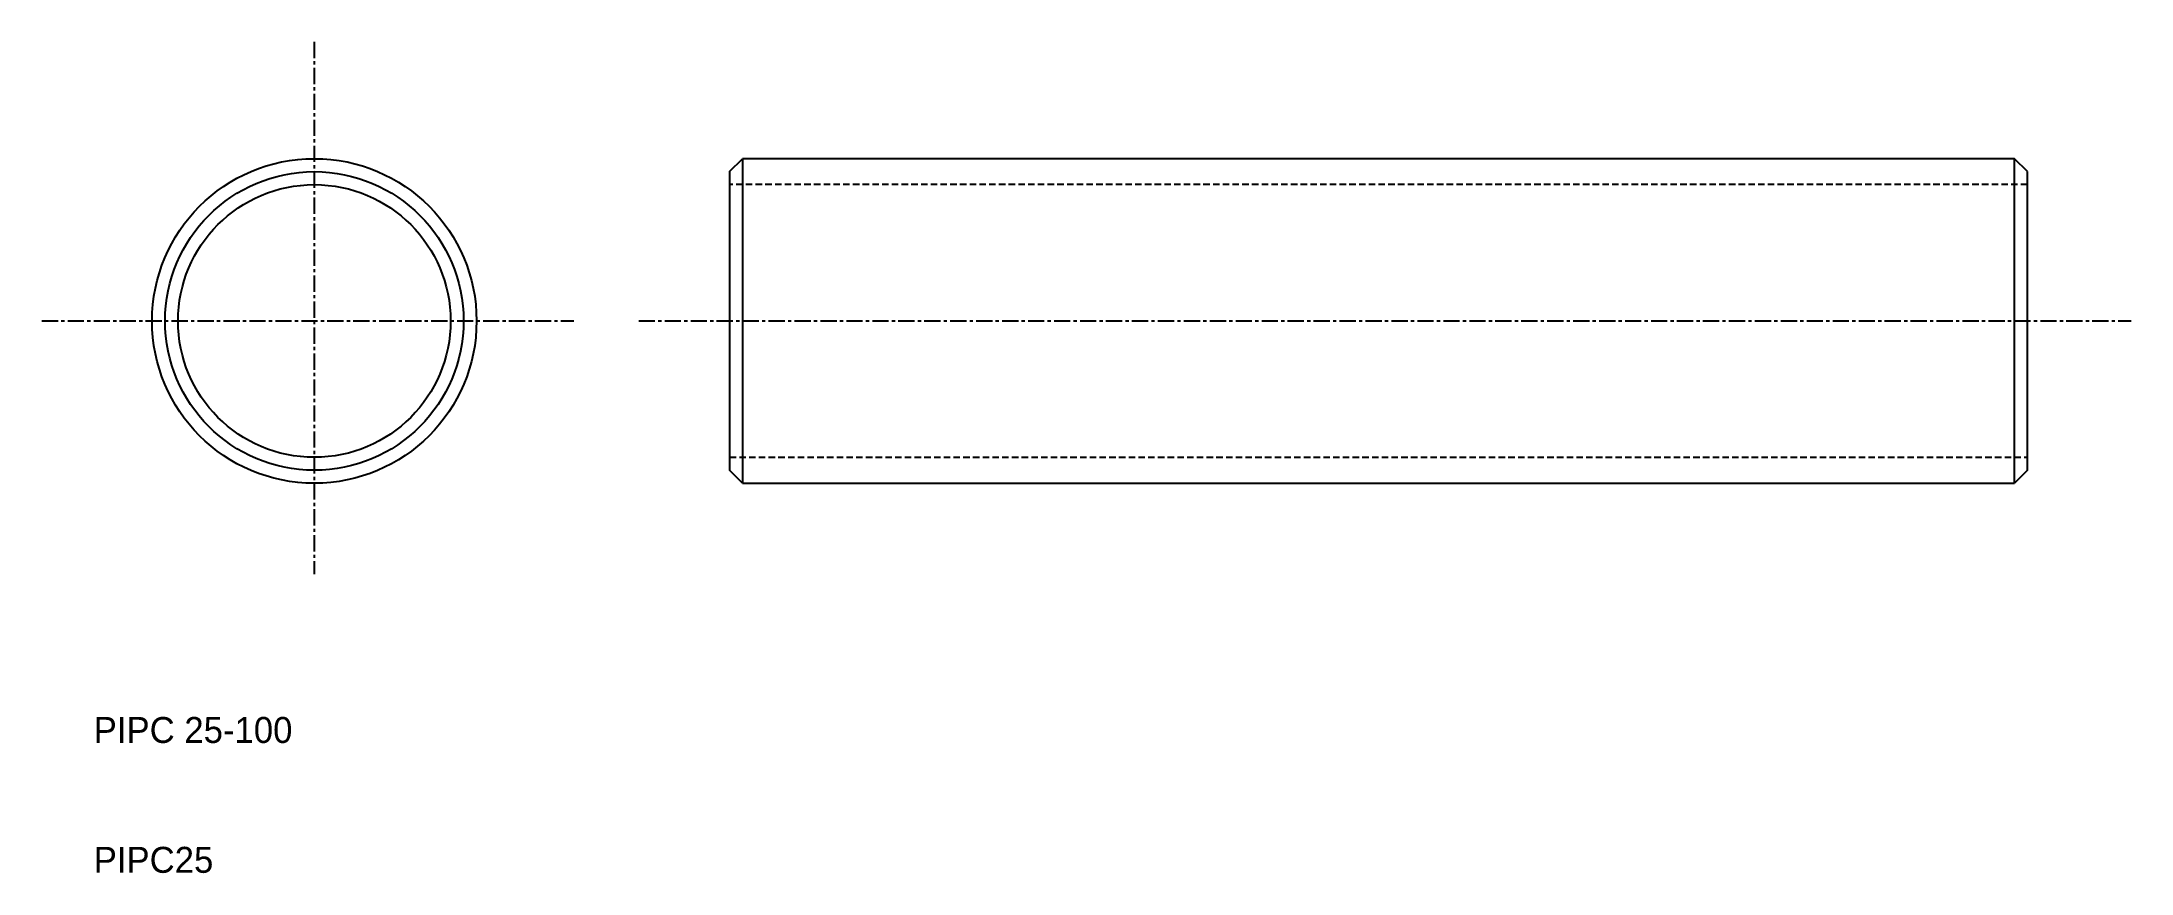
# Model space of a CAD drawing. Extents: x 6 to 167, y 10 to 74.
import ezdxf

# ---------------------------------------------------------------- set-up
doc = ezdxf.new("R2010")
doc.units = 0
doc.linetypes.add('CENTER', pattern=[2, 1.25, -0.25, 0.25, -0.25])
doc.linetypes.add('DASHED', pattern=[0.75, 0.5, -0.25])
doc.layers.get('0').update_dxf_attribs({"linetype": 'CONTINUOUS'})
doc.layers.add('CENTER', color=1, linetype='CENTER')

msp = doc.modelspace()

# ---------------------------------------------------------------- linework, layer by layer
at = {"color": 7, "linetype": 'CONTINUOUS'}
for p, q in [((59, 64), (60, 65)), ((158, 65), (60, 65)), ((60, 65), (60, 40)), ((158, 40), (158, 65)), ((159, 64), (158, 65)), ((59, 64), (59, 41)), ((159, 41), (159, 64)), ((60, 40), (59, 41)), ((159, 41), (158, 40)), ((60, 40), (158, 40))]:
    msp.add_line(p, q, dxfattribs=at)
at = {"color": 3, "linetype": 'DASHED'}
for p, q in [((159, 63), (59, 63)), ((59, 42), (159, 42))]:
    msp.add_line(p, q, dxfattribs=at)
at = {"color": 7, "linetype": 'CONTINUOUS'}
for radius in [12.5, 11.5, 10.5]:
    msp.add_circle((27, 52.5), radius, dxfattribs=at)
at = {"layer": 'CENTER', "color": 1, "linetype": 'CENTER'}
for p, q in [((27, 74), (27, 33)), ((6, 52.5), (47, 52.5)), ((52, 52.5), (167, 52.5))]:
    msp.add_line(p, q, dxfattribs=at)

# ---------------------------------------------------------------- texts
at = {"color": 7, "linetype": 'CONTINUOUS'}
for s, p in [('PIPC 25-100', (10, 20)), ('PIPC25', (10, 10))]:
    msp.add_text(s, height=2, dxfattribs=at).set_placement(p)

doc.saveas('drawing.dxf')
